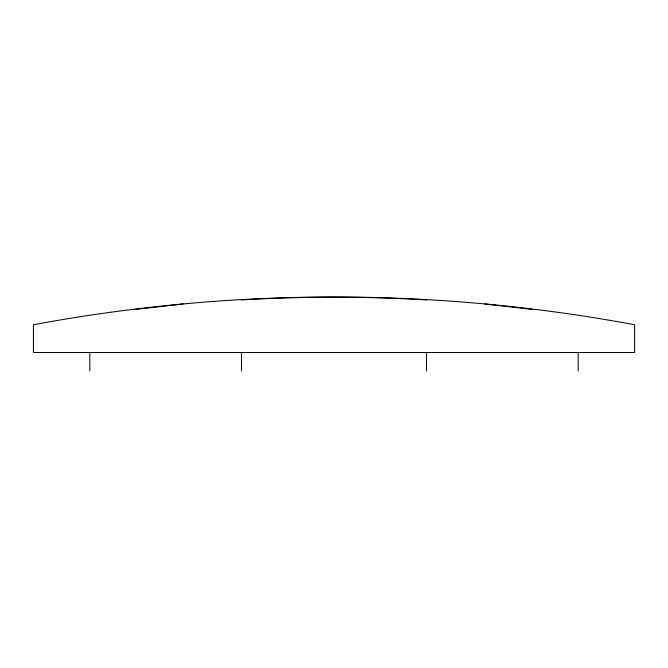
<?xml version="1.0" encoding="UTF-8"?>
<svg xmlns="http://www.w3.org/2000/svg" width="668" height="668" viewBox="0 0 668 668"><rect width="100%" height="100%" fill="white"/><g stroke="black" fill="none" stroke-linecap="round" stroke-linejoin="round"><path stroke-width="1" d="M135.145 309.493L183.057 303.957M241.507 299.915C303.072 296.275 364.928 296.275 426.493 299.915M484.943 303.957L532.855 309.493M578.179 352.495L578.179 370.999M426.493 352.495L426.493 370.999M241.507 352.495L241.507 370.999M89.821 352.495L89.821 370.999M634.6 352.495L33.4 352.495L33.4 324.748A1642.128 1642.128 0 0 1 634.6 324.748L634.6 352.495"/></g></svg>
